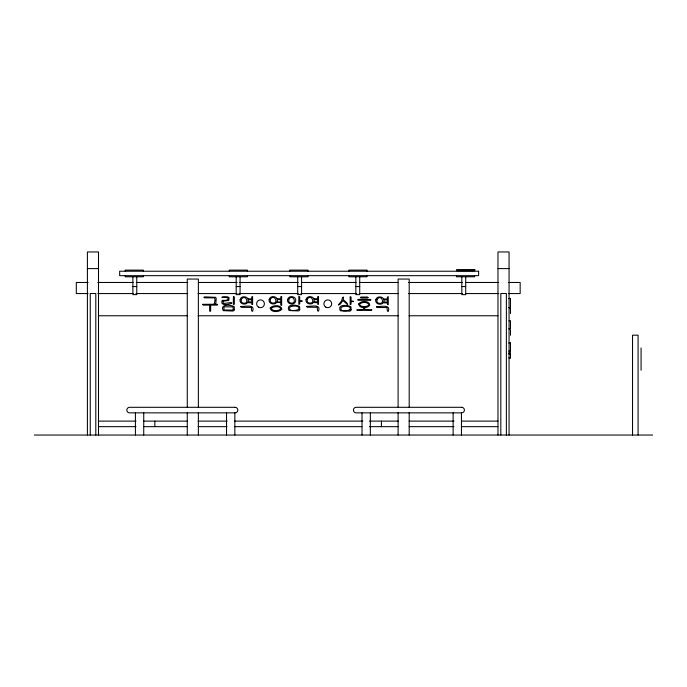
<?xml version="1.0" encoding="UTF-8"?>
<svg xmlns="http://www.w3.org/2000/svg" width="687" height="687" viewBox="0 0 687 687"><rect width="100%" height="100%" fill="white"/><g stroke="black" fill="none" stroke-linecap="round" stroke-linejoin="round"><path stroke-width="1.03" d="M87.404 268.6L98.499 268.6M497.972 268.6L509.067 268.6M88.099 282.469L76.309 282.469L76.309 293.564L88.099 293.564M97.752 282.469L133.132 282.469M136.344 282.469L187.809 282.469M198.526 282.469L237.127 282.469M239.265 282.469L298.235 282.469M301.447 282.469L356.124 282.469M359.344 282.469L397.936 282.469M408.662 282.469L462.265 282.469M465.485 282.469L498.719 282.469M508.371 282.469L520.162 282.469L520.162 293.564L508.371 293.564M132.883 286.565L136.765 286.565M236.191 286.565L240.072 286.565M297.703 286.565L301.584 286.565M355.84 286.565L359.722 286.565M461.827 286.565L465.717 286.565M97.752 293.564L133.132 293.564M135.932 293.564L187.809 293.564M198.096 293.564L237.127 293.564M238.956 293.564L298.235 293.564M300.906 293.564L356.605 293.564M359.344 293.564L398.366 293.564M408.662 293.564L462.265 293.564M465.485 293.564L498.719 293.564M509.067 298.416L510.475 298.416L510.475 307.742L509.067 307.742M509.067 298.544L510.475 298.544M509.067 307.596L510.475 307.596M98.499 315.762L187.388 315.762M198.096 315.762L398.366 315.762M409.074 315.762L497.972 315.762M509.067 320.786L510.475 320.666L510.475 328.901L509.067 328.901M509.067 328.764L510.475 328.764M509.067 342.907L510.475 342.907L510.475 351.134L509.067 351.134M509.067 343.036L510.475 343.036M509.067 350.988L510.475 350.988M509.067 353.049L510.475 353.049M509.067 353.401L510.475 353.401M509.067 353.753L510.475 353.753M509.067 354.028L510.475 354.028M509.067 357.85L510.475 357.85M509.067 357.97L510.475 357.97L510.475 352.929M98.499 421.114L135.983 421.114M143.42 421.114L187.388 421.114M198.096 421.114L227.208 421.114M234.507 421.114L362.856 421.114M369.451 421.114L398.366 421.114M409.074 421.114L454.116 421.114M461.552 421.114L497.972 421.114M98.499 426.661L135.983 426.661M143.48 426.661L187.388 426.661M198.096 426.661L227.011 426.661M234.507 426.661L361.955 426.661M369.451 426.661L398.366 426.661M409.074 426.661L454.055 426.661M461.552 426.661L497.972 426.661M34.35 435.043L652.65 435.043M641.074 347.957L641.074 370.259M638.077 435.043L638.077 335.179L632.538 335.179L632.538 435.043M510.475 308.025L510.475 313.521M510.475 330.129L510.475 335.29M509.067 435.043L509.067 251.957L497.972 251.957L497.972 435.043M506.371 435.043L506.371 293.504L500.823 293.504L500.823 435.043M474.614 275.667L474.614 276.784L456.469 276.784L456.469 275.667M465.717 276.784L465.717 294.629L461.827 294.629L461.827 276.784M461.449 412.853L461.449 435.043M453.128 412.853L453.128 435.043M409.194 407.279L409.194 279.059L398.099 279.059L398.099 407.279M409.194 412.595L409.194 435.043M398.099 412.595L398.099 435.043M381.431 421.114L381.431 426.661M370.336 412.853L370.336 435.043M367.03 271.228L367.03 270.12L348.884 270.12L348.884 271.228M367.03 275.667L367.03 276.784L348.884 276.784L348.884 275.667M362.015 412.853L362.015 435.043M359.722 276.784L359.722 294.629L355.84 294.629L355.84 276.784M307.982 271.228L307.982 270.12L289.837 270.12L289.837 271.228M307.982 275.667L307.982 276.784L289.837 276.784L289.837 275.667M301.584 276.784L301.584 294.629L297.703 294.629L297.703 276.784M247.414 271.228L247.414 270.12L229.269 270.12L229.269 271.228M247.414 275.667L247.414 276.784L229.269 276.784L229.269 275.667M240.072 276.784L240.072 294.629L236.191 294.629L236.191 276.784M234.851 412.853L234.851 435.043M226.53 412.853L226.53 435.043M198.363 407.279L198.363 279.059L187.268 279.059L187.268 407.279M198.363 412.595L198.363 435.043M187.268 412.595L187.268 435.043M154.833 421.114L154.833 426.661M143.738 412.853L143.738 435.043M143.36 271.228L143.36 270.12L125.214 270.12L125.214 271.228M143.36 275.667L143.36 276.784L125.214 276.784L125.214 275.667M136.765 276.784L136.765 294.629L132.883 294.629L132.883 276.784M135.416 412.853L135.416 435.043M98.499 435.043L98.499 251.957L87.404 251.957L87.404 435.043M95.802 435.043L95.802 293.504L90.255 293.504L90.255 435.043M215.125 300.434L214.104 304.393L215.22 304.393L215.916 302.83L216.207 298.544L215.666 297.325L204.314 296.887L203.824 297.342L204.314 297.806L214.602 297.866L215.125 300.434M342.564 297.368L341.645 300.717L338.442 305.002L340.417 304.023L342.865 300.554L347.674 304.736L346.737 302.727L343.191 299.635L343.577 297.136L342.564 297.368M240.115 299.712C239.007 304.581 247.372 305.852 248.213 301.181C249.355 296.26 240.939 294.989 240.115 299.712M269.167 299.584C268.059 304.453 276.423 305.724 277.265 301.052C278.407 296.131 269.991 294.86 269.167 299.584M287.595 299.584C286.488 304.453 294.852 305.724 295.693 301.052C296.836 296.131 288.42 294.86 287.595 299.584M306.033 299.584C304.916 304.453 313.281 305.724 314.122 301.052C315.264 296.131 306.849 294.86 306.033 299.584M375.798 299.85C374.69 304.719 383.045 305.998 383.896 301.318C385.038 296.398 376.613 295.127 375.798 299.85M222.94 301.207L223.361 303.499L231.072 302.563L231.742 302.83L231.467 303.482C228.23 304.556 219.651 306.273 222.236 300.331C229.87 301.258 230.729 296.149 221.875 297.6L222.33 296.801L227.474 296.801L229.089 297.591L228.788 300.434L222.94 301.207M270.197 308.068C270.652 312.757 279.523 312.362 281.868 309.219C281.438 304.504 272.49 304.865 270.197 308.068M358.7 303.963C358.88 308.764 367.717 308.652 369.778 305.148C369.563 300.399 360.769 300.494 358.7 303.963M241.317 299.377L241.317 301.516A2.619 2.619 0 0 0 242.863 303.027C250.463 304.976 245.611 293.04 241.317 299.377M270.369 299.24L270.369 301.378A2.619 2.619 0 0 0 271.915 302.898C279.515 304.848 274.663 292.911 270.369 299.24M288.798 299.24L288.798 301.378A2.619 2.619 0 0 0 290.343 302.898C297.943 304.848 293.091 292.911 288.798 299.24M307.226 299.24L307.226 301.378A2.619 2.619 0 0 0 308.781 302.898C316.372 304.848 311.52 292.911 307.226 299.24M377 299.515L377 301.653A2.619 2.619 0 0 0 378.546 303.165C386.137 305.114 381.285 293.186 377 299.515M234.353 309.648L233.915 310.696L232.781 311.039L223.172 310.644C219.651 303.517 230.918 304.882 234.241 306.617L234.353 309.648M271.228 308.257C271.872 311.7 278.776 311.005 280.837 309.038C280.219 305.578 273.246 306.23 271.228 308.257M299.738 309.519L299.309 310.567L298.192 310.902L289.012 310.507C285.526 303.56 296.346 304.685 299.626 306.479L299.738 309.519M351.074 309.794L350.645 310.833L349.528 311.177L340.348 310.782C336.862 303.834 347.682 304.959 350.971 306.754L351.074 309.794M233.271 309.545L232.481 310.12L224.039 309.974L223.876 307.441L224.632 306.788L233.073 306.917L233.271 309.545M298.673 309.416C296.947 310.395 288.059 312.31 289.691 307.304C290.343 305.904 300.966 304.616 298.673 309.416M350.018 309.682C348.292 310.67 339.395 312.576 341.035 307.578C341.679 306.17 352.302 304.882 350.018 309.682M367.992 297.497L367.579 297.969L360.976 297.969L360.469 297.497L360.976 297.033L367.511 297.033L367.992 297.497M370.8 299.841L370.37 300.305L358.167 300.305L357.661 299.841L358.167 299.386L370.319 299.386L370.8 299.841M240.819 306.548L241.189 307.364L251.305 307.407L251.7 310.928L252.601 311.34C255.435 303.628 245.13 306.823 241.189 306.428L240.819 306.548M306.728 306.419L307.098 307.235L317.214 307.278L317.609 310.799L318.51 311.211C321.344 303.499 311.039 306.694 307.098 306.299L306.728 306.419M376.493 306.685L376.871 307.501L386.979 307.544L387.374 311.065L388.275 311.486C391.109 303.766 380.804 306.96 376.871 306.565L376.493 306.685M302.168 301.078L299.738 301.55L299.738 303.98L298.836 304.375L298.802 296.398L299.738 296.758L299.738 300.631L302.168 301.078M353.504 301.353L351.074 301.816L351.074 304.247L350.172 304.642L350.147 296.664L351.074 297.033L351.074 300.897L353.504 301.353M202.734 304.332L203.103 305.131L209.621 305.131L209.621 310.928L210.145 311.469L210.66 310.928L210.66 305.131L217.126 305.131L217.65 304.667L217.109 304.212L202.734 304.332M248.205 298.939L248.711 299.738L251.7 299.738L251.7 301.911L248.66 301.911L248.247 302.684L251.7 302.847L251.863 304.487L252.601 304.487L252.601 296.535L251.7 296.913L251.7 298.802L248.205 298.939M277.256 298.811L277.763 299.601L280.751 299.601L280.751 301.782L277.153 302.246L280.751 302.718L280.751 305.019L281.653 305.449L281.653 296.398L280.751 296.775L280.751 298.665L277.256 298.811M314.122 298.811L314.62 299.601L317.609 299.601L317.609 301.782L314.569 301.782L314.157 302.555L317.609 302.718L317.772 304.358L318.51 304.358L318.51 296.398L317.609 296.775L317.609 298.665L314.122 298.811M371.753 309.897L371.272 310.369L357.197 310.369L356.708 309.897L363.689 309.451L363.689 307.269L364.737 307.269L364.737 309.451L371.753 309.897M383.887 299.077L384.394 299.875L387.374 299.875L387.374 302.048L384.334 302.048L383.921 302.821L387.374 302.984L387.537 304.624L388.275 304.624L388.275 296.672L387.374 297.05L387.374 298.939L383.887 299.077M233.434 296.535L233.271 304.075L233.812 304.633L234.353 304.075L234.353 296.887L233.434 296.535M359.954 303.766L359.748 304.143A1.245 1.245 0 0 0 359.954 305.337C362.264 307.132 366.197 307.123 368.498 305.337A1.237 1.237 0 0 0 368.713 304.143C366.721 301.816 362.307 302.031 359.954 303.766M474.786 269.553L456.64 269.553L456.64 270.661L474.786 270.661L474.786 269.553M478.624 271.228L119.667 271.228L119.667 275.667L478.624 275.667L478.624 271.228M234.945 407.305L129.448 407.305A2.782 2.782 0 0 0 126.846 410.285A2.782 2.782 0 0 0 129.852 412.853L234.945 412.853A2.774 2.774 0 0 0 237.805 410.079A2.774 2.774 0 0 0 234.945 407.305M461.544 407.305L356.046 407.305A2.782 2.782 0 0 0 353.444 410.285A2.782 2.782 0 0 0 356.45 412.853L461.544 412.853A2.774 2.774 0 0 0 464.403 410.079A2.774 2.774 0 0 0 461.544 407.305M325.853 307.166A3.899 3.899 0 0 0 331.701 303.783A3.899 3.899 0 0 0 325.853 300.408A3.899 3.899 0 0 0 325.853 307.166M258.561 307.166A3.899 3.899 0 0 0 264.409 303.783A3.899 3.899 0 0 0 258.561 300.408A3.899 3.899 0 0 0 258.561 307.166"/></g></svg>
